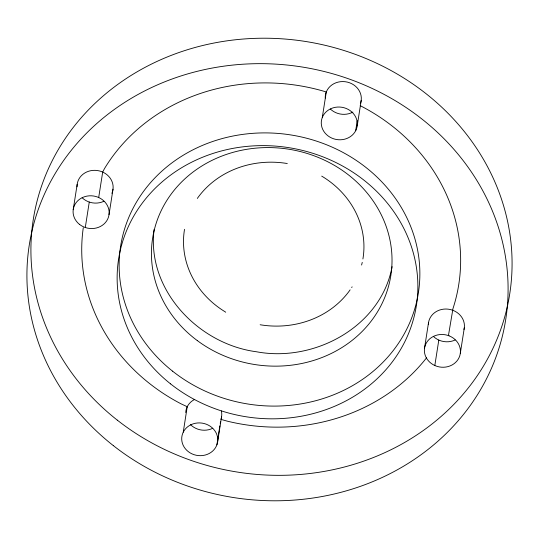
<?xml version="1.0" encoding="UTF-8"?>
<svg xmlns="http://www.w3.org/2000/svg" width="539" height="539" viewBox="0 0 539 539"><rect width="100%" height="100%" fill="white"/><g stroke="black" fill="none" stroke-linecap="round" stroke-linejoin="round"><path stroke-width="0.81" d="M154.114 229.398C146.386 289.827 198.467 344.185 256.483 351.765C314.237 362.673 380.972 326.829 392.109 266.637M73.203 209.711L77.185 184.264M85.283 227.512L89.265 202.064M98.698 197.517L102.686 172.069L104.478 168.613A189.876 171.665 8.9 0 1 324.579 91.462L326.284 92.007L322.295 117.455M109.026 214.63L113.015 189.176M183.247 432.17L187.228 406.723L181.165 403.886A189.876 171.665 8.9 0 1 83.289 227.701M216.9 444.823L218.315 435.788M218.571 434.151L219.858 425.938M220.242 423.479L220.498 421.835M217.554 442.337A18.083 16.352 8.9 0 0 193.258 423.816A18.083 16.352 8.9 0 0 188.387 451.709A18.083 16.352 8.9 0 0 217.554 442.337L221.542 416.89M355.673 130.755L357.216 120.904M357.216 125.863L361.204 100.416M424.489 348.403L428.478 322.955M434.818 365.516L438.807 340.069M448.435 335.595L452.969 308.611A189.876 171.665 8.9 0 0 361.204 106.176L360.173 105.597M460.319 353.321L464.308 327.874M362.248 262.385L361.595 265.04M197.335 198.44L197.759 197.813A90.417 81.746 8.9 0 1 287.294 163.533M350.107 289.841L349.683 290.474A90.417 81.746 8.9 0 1 260.148 324.754M351.671 287.543L352.129 286.869M321.695 176.125L322.396 176.529A90.417 81.746 8.9 0 1 362.915 258.969M225.713 312.222L225.046 311.751A90.417 81.746 8.9 0 1 184.527 229.318M463.985 329.551A18.083 16.352 8.9 0 0 453.11 310.397L452.221 310.073A18.083 16.352 8.9 0 0 428.35 324.66M455.179 339.968A18.083 16.352 8.9 0 1 433.444 336.464M426.544 357.849A189.876 171.665 8.9 0 1 227.377 421.181L220.882 419.369A18.083 16.352 8.9 0 0 221.152 418.554M360.362 103.731A18.083 16.352 8.9 0 0 349.562 82.77A18.083 16.352 8.9 0 0 326.54 91.387L326.21 92.182A18.083 16.352 8.9 0 0 325.253 98.064M352.883 112.099A18.083 16.352 8.9 0 1 330.34 109.006M77.07 186.824A18.083 16.352 8.9 0 1 97.256 170.513A18.083 16.352 8.9 0 1 112.456 191.682M112.173 192.497A18.083 16.352 8.9 0 1 111.849 193.292M103.886 201.276A18.083 16.352 8.9 0 1 82.15 197.766M221.367 410.913A18.083 16.352 8.9 0 1 221.374 417.725M212.75 428.276A18.083 16.352 8.9 0 1 190.321 424.436M185.699 412.483A18.083 16.352 8.9 0 1 194.687 399.399M322.558 116.835L322.228 117.63A18.083 16.352 8.9 0 0 342.481 139.621A18.083 16.352 8.9 0 0 353.294 113.459A18.083 16.352 8.9 0 0 322.558 116.835M449.122 335.844L448.239 335.521A18.083 16.352 8.9 0 0 424.644 353.254A18.083 16.352 8.9 0 0 453.798 363.892A18.083 16.352 8.9 0 0 449.122 335.844M117.307 420.15A241.115 217.985 8.9 0 0 508.526 300.823A241.115 217.985 8.9 0 0 188.65 49.352A241.115 217.985 8.9 0 0 117.307 420.15M113.318 445.605A241.115 217.985 8.9 0 0 504.538 326.277A241.115 217.985 8.9 0 0 184.661 74.8A241.115 217.985 8.9 0 0 113.318 445.605M79.55 224.426A18.083 16.352 8.9 0 0 108.891 215.472A18.083 16.352 8.9 0 0 84.899 196.614A18.083 16.352 8.9 0 0 79.55 224.426M197.274 340.574A120.554 108.993 8.9 0 0 390.782 275.86A120.554 108.993 8.9 0 0 227.128 154.167A120.554 108.993 8.9 0 0 197.274 340.574M172.561 371.155A150.698 136.239 8.9 0 0 417.516 297.696A150.698 136.239 8.9 0 0 218.423 139.648A150.698 136.239 8.9 0 0 172.561 371.155M170.567 383.883A150.698 136.239 8.9 0 0 415.522 310.424A150.698 136.239 8.9 0 0 216.435 152.369A150.698 136.239 8.9 0 0 170.567 383.883"/></g></svg>
